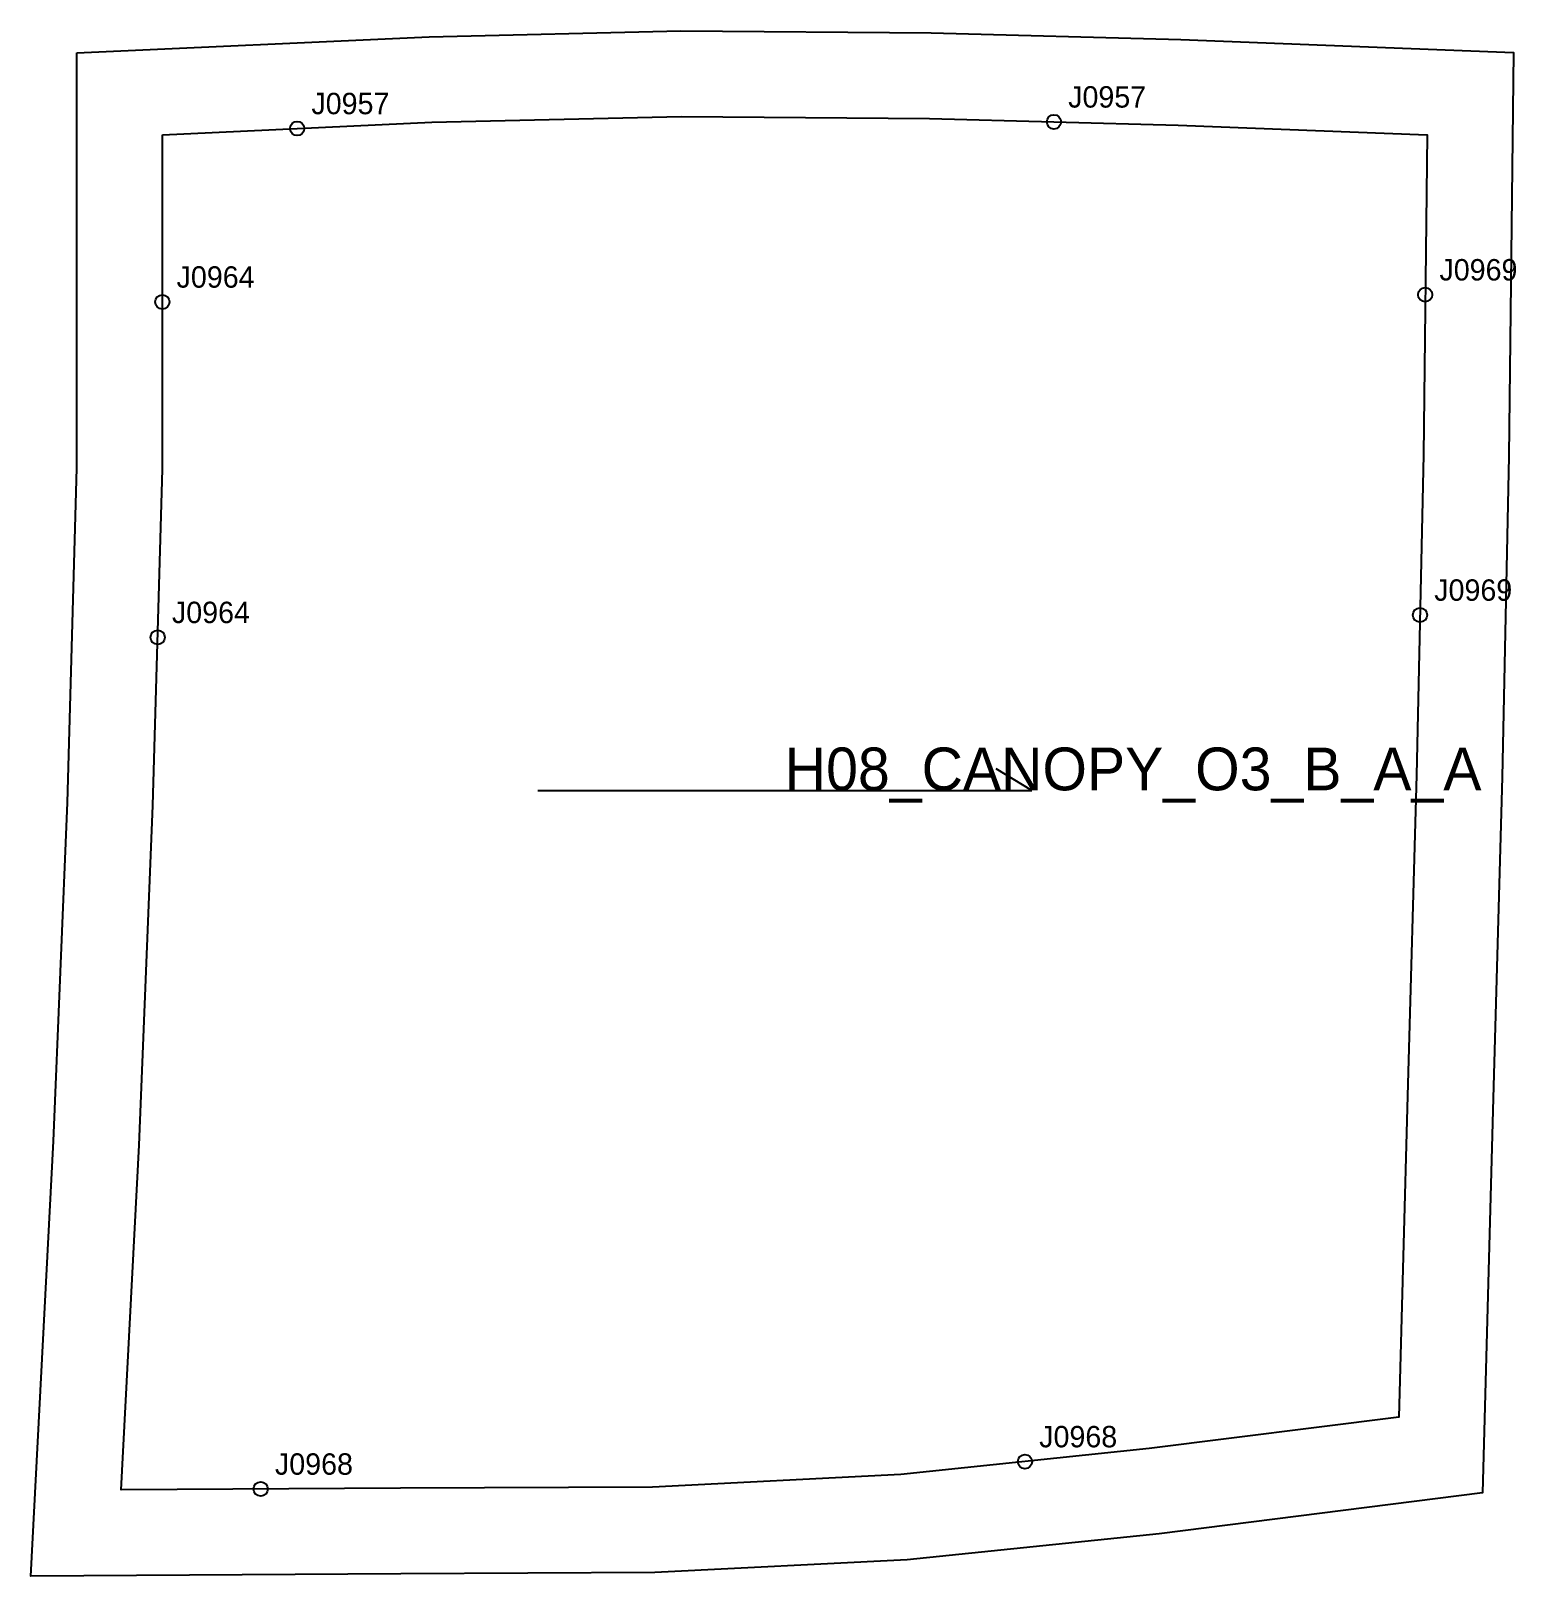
# Model space of a CAD drawing. Header units: millimetres. Extents: x -18 to 190, y -202 to 15.
import ezdxf

# ---------------------------------------------------------------- set-up
doc = ezdxf.new("R2010")
doc.units = ezdxf.units.MM
for name, color, linetype in [('CUT', 1, 'Continuous'), ('GRAIN', 3, 'Continuous'), ('LABEL', 7, 'Continuous'), ('NOTCH', 2, 'Continuous'), ('SEW', 5, 'Continuous')]:
    doc.layers.add(name, color=color, linetype=linetype)

msp = doc.modelspace()

# ---------------------------------------------------------------- linework, layer by layer
at = {"layer": 'CUT'}
msp.add_lwpolyline([(-12, 11.46), (37.39, 13.74), (72.7, 14.55), (107.78, 14.26), (142.79, 13.34), (189.44, 11.54), (188.78, -45.07), (187.83, -90.06), (186.57, -135.03), (185.08, -190.33), (139.74, -196.07), (104.43, -199.75), (69.03, -201.53), (33.43, -201.69), (-18.43, -202.02), (-15.26, -141.07), (-13.3, -93.61), (-12, -46.72), (-12, 11.46)], close=True, dxfattribs=at)
at = {"layer": 'GRAIN'}
for p, q in [((121.91, -91.89), (116.91, -88.89)), ((52.62, -91.89), (121.91, -91.89))]:
    msp.add_line(p, q, dxfattribs=at)
at = {"layer": 'NOTCH'}
for centre in [(124.99, 1.8), (18.9, 0.87), (177.04, -22.43), (0, -23.44), (176.31, -67.32), (-0.65, -70.45), (120.93, -185.97), (13.79, -189.81)]:
    msp.add_circle(centre, 1, dxfattribs=at)
at = {"layer": 'SEW'}
msp.add_lwpolyline([(0, 0), (37.8, 1.74), (72.79, 2.55), (107.57, 2.26), (142.41, 1.35), (177.3, 0), (176.78, -44.87), (175.83, -89.76), (174.57, -134.7), (173.36, -179.72), (138.36, -184.15), (103.51, -187.79), (68.7, -189.53), (33.37, -189.69), (-5.78, -189.94), (-3.27, -141.63), (-1.31, -94.02), (0, -46.89)], close=True, dxfattribs=at)

# ---------------------------------------------------------------- texts
at = {"layer": 'LABEL'}
for s, height, p in [('J0957', 3, (126.99, 3.8)), ('J0957', 3, (20.9, 2.87)), ('J0964', 3, (2, -21.44)), ('J0969', 3, (179.04, -20.43)), ('J0969', 3, (178.31, -65.32)), ('J0964', 3, (1.35, -68.45)), ('H08_CANOPY_O3_B_A_A', 6, (87.26, -91.89)), ('J0968', 3, (122.93, -183.97)), ('J0968', 3, (15.79, -187.81))]:
    msp.add_text(s, height=height, dxfattribs=at).set_placement(p)

doc.saveas('drawing.dxf')
